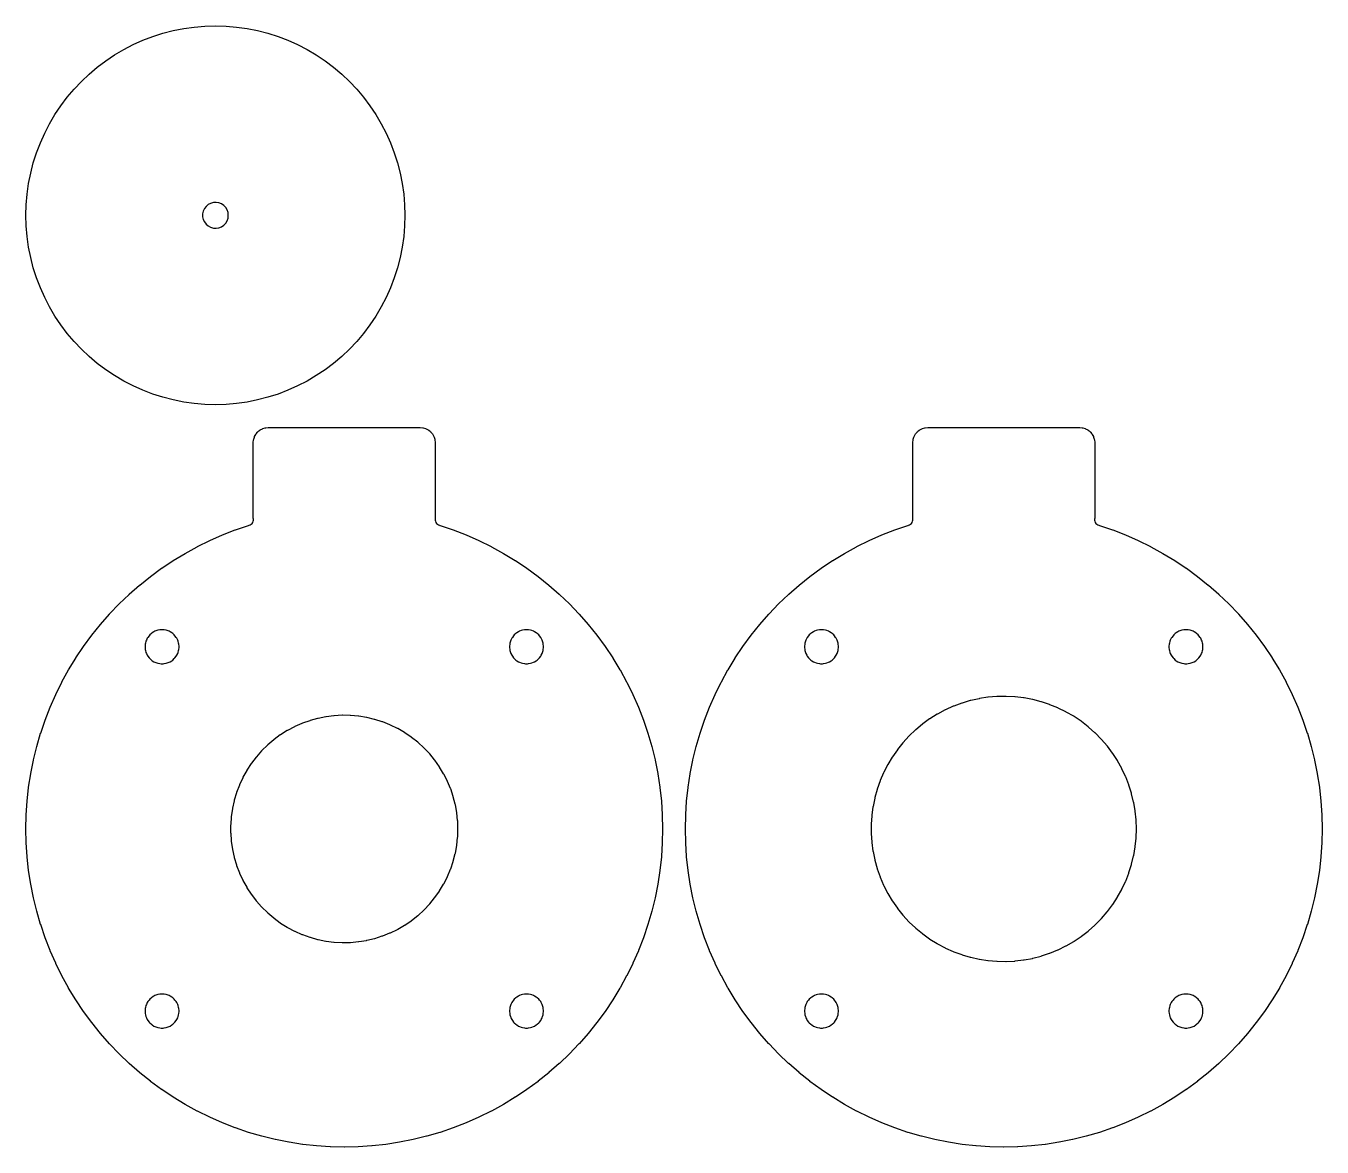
# Model space of a CAD drawing. Header units: millimetres. Extents: x 0 to 258, y 0 to 246.
# Drawn here: x 0 to 171, y 98 to 246 of the extents above; entities that cross this region are included whole.
import ezdxf

# ---------------------------------------------------------------- set-up
doc = ezdxf.new("R2010")
doc.units = ezdxf.units.MM
doc.layers.add('CUT', color=1, linetype='Continuous')

msp = doc.modelspace()

# ---------------------------------------------------------------- linework, layer by layer
at = {"layer": 'CUT'}
for points in [[(49.9607, 219.5979), (49.8428, 218.2005), (49.6468, 216.812), (49.3732, 215.4366), (49.0229, 214.0787), (48.5971, 212.7426), (48.097, 211.4325), (47.5242, 210.1525), (46.8806, 208.9066), (46.1681, 207.6988), (45.389, 206.5328), (44.5458, 205.4124), (43.6411, 204.341), (42.6777, 203.3219), (41.6587, 202.3586), (40.5872, 201.4538), (39.4668, 200.6106), (38.3008, 199.8315), (37.093, 199.119), (35.8471, 198.4754), (34.5671, 197.9026), (33.257, 197.4025), (31.9209, 196.9767), (30.563, 196.6264), (29.1877, 196.3528), (27.7991, 196.1568), (26.4018, 196.0389), (25, 195.9996), (23.5982, 196.0389), (22.2009, 196.1568), (20.8123, 196.3528), (19.437, 196.6264), (18.0791, 196.9767), (16.743, 197.4025), (15.4329, 197.9026), (14.1529, 198.4754), (12.907, 199.119), (11.6992, 199.8315), (10.5332, 200.6106), (9.4128, 201.4538), (8.3413, 202.3586), (7.3223, 203.3219), (6.3589, 204.341), (5.4542, 205.4124), (4.611, 206.5328), (3.8319, 207.6988), (3.1194, 208.9066), (2.4758, 210.1525), (1.903, 211.4325), (1.4029, 212.7426), (0.9771, 214.0787), (0.6268, 215.4366), (0.3532, 216.812), (0.1572, 218.2005), (0.0393, 219.5979), (0, 220.9996), (0.0393, 222.4014), (0.1572, 223.7987), (0.3532, 225.1873), (0.6268, 226.5626), (0.9771, 227.9205), (1.4029, 229.2566), (1.903, 230.5667), (2.4758, 231.8467), (3.1194, 233.0926), (3.8319, 234.3004), (4.611, 235.4664), (5.4542, 236.5869), (6.3589, 237.6583), (7.3223, 238.6773), (8.3413, 239.6407), (9.4128, 240.5454), (10.5332, 241.3886), (11.6992, 242.1677), (12.907, 242.8802), (14.1529, 243.5238), (15.4329, 244.0966), (16.743, 244.5967), (18.0791, 245.0226), (19.437, 245.3728), (20.8123, 245.6464), (22.2009, 245.8424), (23.5982, 245.9603), (25, 245.9996), (26.4018, 245.9603), (27.7991, 245.8424), (29.1877, 245.6464), (30.563, 245.3728), (31.9209, 245.0226), (33.257, 244.5967), (34.5671, 244.0966), (35.8471, 243.5238), (37.093, 242.8802), (38.3008, 242.1677), (39.4668, 241.3886), (40.5872, 240.5454), (41.6587, 239.6407), (42.6777, 238.6773), (43.6411, 237.6583), (44.5458, 236.5869), (45.389, 235.4664), (46.1681, 234.3004), (46.8806, 233.0926), (47.5242, 231.8467), (48.097, 230.5667), (48.5971, 229.2566), (49.0229, 227.9205), (49.3732, 226.5626), (49.6468, 225.1873), (49.8428, 223.7987), (49.9607, 222.4014), (50, 220.9996)], [(26.6603, 221.3651), (26.5429, 221.7134), (26.3534, 222.0284), (26.1006, 222.2953), (25.7963, 222.5016), (25.4548, 222.6377), (25.092, 222.6971), (24.725, 222.6772), (24.3708, 222.5789), (24.046, 222.4067), (23.7658, 222.1687), (23.5433, 221.8761), (23.389, 221.5424), (23.31, 221.1834), (23.31, 220.8158), (23.389, 220.4568), (23.5433, 220.1232), (23.7658, 219.8305), (24.046, 219.5925), (24.3708, 219.4204), (24.725, 219.322), (25.092, 219.3021), (25.4548, 219.3616), (25.7963, 219.4976), (26.1006, 219.7039), (26.3534, 219.9708), (26.5429, 220.2858), (26.6603, 220.6342), (26.7, 220.9996)], [(29.4353, 180.0747), (29.5819, 180.1337), (29.7141, 180.2204), (29.8266, 180.3314), (29.9152, 180.4623), (29.9762, 180.6081), (30.0074, 180.7631), (30.0075, 180.9212), (30.0017, 180.9801), (29.9998, 181.0193), (29.9998, 190.98), (30.0017, 191.0192), (30.0344, 191.3507), (30.0496, 191.4274), (30.1406, 191.7274), (30.1706, 191.7996), (30.3183, 192.0761), (30.3618, 192.1411), (30.5607, 192.3835), (30.616, 192.4388), (30.8583, 192.6376), (30.9233, 192.6811), (31.1998, 192.8289), (31.2721, 192.8588), (31.572, 192.9498), (31.6487, 192.965), (31.9803, 192.9977), (32.0194, 192.9996), (51.9802, 192.9996), (52.0194, 192.9977), (52.3509, 192.965), (52.4276, 192.9498), (52.7276, 192.8588), (52.7998, 192.8289), (53.0763, 192.6811), (53.1413, 192.6376), (53.3836, 192.4388), (53.439, 192.3835), (53.6378, 192.1411), (53.6813, 192.0761), (53.829, 191.7996), (53.859, 191.7274), (53.95, 191.4274), (53.9652, 191.3507), (53.9979, 191.0192), (53.9998, 190.98), (53.9998, 181.0193), (53.9979, 180.9801), (53.9921, 180.9212), (53.9922, 180.7631), (54.0234, 180.6081), (54.0845, 180.4623), (54.173, 180.3314), (54.2855, 180.2204), (54.4177, 180.1337), (54.5644, 180.0747), (54.6211, 180.0582), (54.6377, 180.0529), (56.3564, 179.4695), (56.3728, 179.4635), (58.0644, 178.8057), (58.0805, 178.799), (59.7418, 178.0681), (59.7576, 178.0607), (61.3854, 177.2579), (61.4009, 177.2499), (62.9922, 176.3769), (63.0073, 176.3682), (64.5589, 175.4266), (64.5736, 175.4172), (66.0828, 174.4089), (66.0971, 174.3988), (67.5608, 173.3256), (67.5746, 173.315), (68.9901, 172.1789), (69.0035, 172.1677), (70.368, 170.971), (70.3809, 170.9592), (71.692, 169.7041), (71.7043, 169.6918), (72.9594, 168.3807), (72.9712, 168.3678), (74.1679, 167.0033), (74.1791, 166.9899), (75.3152, 165.5744), (75.3258, 165.5606), (76.399, 164.0969), (76.409, 164.0826), (77.4174, 162.5735), (77.4268, 162.5587), (78.3683, 161.0071), (78.3771, 160.992), (79.2501, 159.4007), (79.2581, 159.3852), (80.0609, 157.7574), (80.0683, 157.7416), (80.7992, 156.0803), (80.8059, 156.0642), (81.4637, 154.3726), (81.4697, 154.3562), (82.0531, 152.6375), (82.0584, 152.6209), (82.5663, 150.8784), (82.5708, 150.8615), (83.0022, 149.0986), (83.0059, 149.0815), (83.36, 147.3014), (83.3631, 147.2842), (83.6392, 145.4903), (83.6414, 145.473), (83.839, 143.6688), (83.8406, 143.6515), (83.9593, 141.8403), (83.96, 141.8229), (83.9996, 140.0083), (83.9996, 139.9909), (83.96, 138.1763), (83.9593, 138.1589), (83.8406, 136.3478), (83.839, 136.3304), (83.6414, 134.5262), (83.6392, 134.5089), (83.3631, 132.715), (83.36, 132.6978), (83.0059, 130.9177), (83.0022, 130.9007), (82.5708, 129.1377), (82.5663, 129.1208), (82.0584, 127.3784), (82.0531, 127.3617), (81.4697, 125.643), (81.4637, 125.6266), (80.8059, 123.935), (80.7992, 123.9189), (80.0683, 122.2576), (80.0609, 122.2418), (79.2581, 120.614), (79.2501, 120.5985), (78.3771, 119.0073), (78.3683, 118.9922), (77.4268, 117.4405), (77.4174, 117.4258), (76.409, 115.9167), (76.399, 115.9024), (75.3258, 114.4387), (75.3152, 114.4248), (74.1791, 113.0093), (74.1679, 112.996), (72.9712, 111.6314), (72.9594, 111.6185), (71.7043, 110.3074), (71.692, 110.2951), (70.3809, 109.04), (70.368, 109.0282), (69.0035, 107.8315), (68.9901, 107.8203), (67.5746, 106.6842), (67.5608, 106.6736), (66.0971, 105.6004), (66.0828, 105.5904), (64.5736, 104.582), (64.5589, 104.5727), (63.0073, 103.6311), (62.9922, 103.6224), (61.4009, 102.7494), (61.3854, 102.7413), (59.7576, 101.9386), (59.7418, 101.9312), (58.0805, 101.2002), (58.0644, 101.1935), (56.3728, 100.5357), (56.3564, 100.5297), (54.6377, 99.9463), (54.6211, 99.9411), (52.8786, 99.4332), (52.8617, 99.4287), (51.0988, 98.9973), (51.0817, 98.9935), (49.3016, 98.6394), (49.2844, 98.6364), (47.4905, 98.3603), (47.4732, 98.358), (45.669, 98.1604), (45.6516, 98.1589), (43.8405, 98.0402), (43.8231, 98.0394), (42.0085, 97.9998), (41.9911, 97.9998), (40.1765, 98.0394), (40.1591, 98.0402), (38.348, 98.1589), (38.3306, 98.1604), (36.5264, 98.358), (36.5091, 98.3603), (34.7152, 98.6364), (34.698, 98.6394), (32.9179, 98.9935), (32.9009, 98.9973), (31.1379, 99.4287), (31.121, 99.4332), (29.3785, 99.9411), (29.3619, 99.9463), (27.6432, 100.5297), (27.6268, 100.5357), (25.9352, 101.1935), (25.9191, 101.2002), (24.2578, 101.9312), (24.242, 101.9386), (22.6142, 102.7413), (22.5987, 102.7494), (21.0075, 103.6224), (20.9923, 103.6311), (19.4407, 104.5727), (19.426, 104.582), (17.9169, 105.5904), (17.9026, 105.6004), (16.4389, 106.6736), (16.425, 106.6842), (15.0095, 107.8203), (14.9962, 107.8315), (13.6316, 109.0282), (13.6187, 109.04), (12.3076, 110.2951), (12.2953, 110.3074), (11.0402, 111.6185), (11.0284, 111.6314), (9.8317, 112.996), (9.8205, 113.0093), (8.6844, 114.4248), (8.6738, 114.4387), (7.6006, 115.9024), (7.5906, 115.9167), (6.5822, 117.4258), (6.5728, 117.4405), (5.6313, 118.9922), (5.6225, 119.0073), (4.7496, 120.5985), (4.7415, 120.614), (3.9387, 122.2418), (3.9314, 122.2576), (3.2004, 123.9189), (3.1937, 123.935), (2.5359, 125.6266), (2.5299, 125.643), (1.9465, 127.3617), (1.9413, 127.3784), (1.4334, 129.1208), (1.4289, 129.1377), (0.9975, 130.9007), (0.9937, 130.9177), (0.6396, 132.6978), (0.6366, 132.715), (0.3605, 134.5089), (0.3582, 134.5262), (0.1606, 136.3304), (0.1591, 136.3478), (0.0404, 138.1589), (0.0396, 138.1763), (0, 139.9909), (0, 140.0083), (0.0396, 141.8229), (0.0404, 141.8403), (0.1591, 143.6515), (0.1606, 143.6688), (0.3582, 145.473), (0.3605, 145.4903), (0.6366, 147.2842), (0.6396, 147.3014), (0.9937, 149.0815), (0.9975, 149.0986), (1.4289, 150.8615), (1.4334, 150.8784), (1.9413, 152.6209), (1.9465, 152.6375), (2.5299, 154.3562), (2.5359, 154.3726), (3.1937, 156.0642), (3.2004, 156.0803), (3.9314, 157.7416), (3.9387, 157.7574), (4.7415, 159.3852), (4.7496, 159.4007), (5.6225, 160.992), (5.6313, 161.0071), (6.5728, 162.5587), (6.5822, 162.5735), (7.5906, 164.0826), (7.6006, 164.0969), (8.6738, 165.5606), (8.6844, 165.5744), (9.8205, 166.9899), (9.8317, 167.0033), (11.0284, 168.3678), (11.0402, 168.3807), (12.2953, 169.6918), (12.3076, 169.7041), (13.6187, 170.9592), (13.6316, 170.971), (14.9962, 172.1677), (15.0095, 172.1789), (16.425, 173.315), (16.4389, 173.3256), (17.9026, 174.3988), (17.9169, 174.4089), (19.426, 175.4172), (19.4407, 175.4266), (20.9923, 176.3682), (21.0075, 176.3769), (22.5987, 177.2499), (22.6142, 177.2579), (24.242, 178.0607), (24.2578, 178.0681), (25.9191, 178.799), (25.9352, 178.8057), (27.6268, 179.4635), (27.6432, 179.4695), (29.3619, 180.0529), (29.3785, 180.0582)], [(116.4349, 180.0747), (116.5815, 180.1337), (116.7137, 180.2204), (116.8262, 180.3314), (116.9148, 180.4623), (116.9758, 180.6081), (117.007, 180.7631), (117.0072, 180.9212), (117.0014, 180.9801), (116.9994, 181.0193), (116.9994, 190.98), (117.0014, 191.0192), (117.034, 191.3507), (117.0493, 191.4274), (117.1403, 191.7274), (117.1702, 191.7996), (117.318, 192.0761), (117.3614, 192.1411), (117.5603, 192.3835), (117.6156, 192.4388), (117.8579, 192.6376), (117.9229, 192.6811), (118.1994, 192.8289), (118.2717, 192.8588), (118.5716, 192.9498), (118.6484, 192.965), (118.9799, 192.9977), (119.0191, 192.9996), (138.9798, 192.9996), (139.019, 192.9977), (139.3505, 192.965), (139.4272, 192.9498), (139.7272, 192.8588), (139.7995, 192.8289), (140.0759, 192.6811), (140.1409, 192.6376), (140.3833, 192.4388), (140.4386, 192.3835), (140.6374, 192.1411), (140.6809, 192.0761), (140.8287, 191.7996), (140.8586, 191.7274), (140.9496, 191.4274), (140.9649, 191.3507), (140.9975, 191.0192), (140.9994, 190.98), (140.9994, 181.0193), (140.9975, 180.9801), (140.9917, 180.9212), (140.9918, 180.7631), (141.023, 180.6081), (141.0841, 180.4623), (141.1726, 180.3314), (141.2852, 180.2204), (141.4173, 180.1337), (141.564, 180.0747), (141.6207, 180.0582), (141.6373, 180.0529), (143.356, 179.4695), (143.3724, 179.4635), (145.064, 178.8057), (145.0801, 178.799), (146.7414, 178.0681), (146.7572, 178.0607), (148.385, 177.2579), (148.4005, 177.2499), (149.9918, 176.3769), (150.0069, 176.3682), (151.5586, 175.4266), (151.5733, 175.4172), (153.0824, 174.4089), (153.0967, 174.3988), (154.5604, 173.3256), (154.5742, 173.315), (155.9897, 172.1789), (156.0031, 172.1677), (157.3677, 170.971), (157.3805, 170.9592), (158.6916, 169.7041), (158.7039, 169.6918), (159.959, 168.3807), (159.9708, 168.3678), (161.1675, 167.0033), (161.1788, 166.9899), (162.3148, 165.5744), (162.3254, 165.5606), (163.3987, 164.0969), (163.4087, 164.0826), (164.417, 162.5735), (164.4264, 162.5587), (165.368, 161.0071), (165.3767, 160.992), (166.2497, 159.4007), (166.2577, 159.3852), (167.0605, 157.7574), (167.0679, 157.7416), (167.7989, 156.0803), (167.8055, 156.0642), (168.4634, 154.3726), (168.4693, 154.3562), (169.0527, 152.6375), (169.058, 152.6209), (169.5659, 150.8784), (169.5704, 150.8615), (170.0018, 149.0986), (170.0056, 149.0815), (170.3597, 147.3014), (170.3627, 147.2842), (170.6388, 145.4903), (170.6411, 145.473), (170.8387, 143.6688), (170.8402, 143.6515), (170.9589, 141.8403), (170.9596, 141.8229), (170.9992, 140.0083), (170.9992, 139.9909), (170.9596, 138.1763), (170.9589, 138.1589), (170.8402, 136.3478), (170.8387, 136.3304), (170.6411, 134.5262), (170.6388, 134.5089), (170.3627, 132.715), (170.3597, 132.6978), (170.0056, 130.9177), (170.0018, 130.9007), (169.5704, 129.1377), (169.5659, 129.1208), (169.058, 127.3784), (169.0527, 127.3617), (168.4693, 125.643), (168.4634, 125.6266), (167.8055, 123.935), (167.7989, 123.9189), (167.0679, 122.2576), (167.0605, 122.2418), (166.2577, 120.614), (166.2497, 120.5985), (165.3767, 119.0073), (165.368, 118.9922), (164.4264, 117.4405), (164.417, 117.4258), (163.4087, 115.9167), (163.3987, 115.9024), (162.3254, 114.4387), (162.3148, 114.4248), (161.1788, 113.0093), (161.1675, 112.996), (159.9708, 111.6314), (159.959, 111.6185), (158.7039, 110.3074), (158.6916, 110.2951), (157.3805, 109.04), (157.3677, 109.0282), (156.0031, 107.8315), (155.9897, 107.8203), (154.5742, 106.6842), (154.5604, 106.6736), (153.0967, 105.6004), (153.0824, 105.5904), (151.5733, 104.582), (151.5586, 104.5727), (150.0069, 103.6311), (149.9918, 103.6224), (148.4005, 102.7494), (148.385, 102.7413), (146.7572, 101.9386), (146.7414, 101.9312), (145.0801, 101.2002), (145.064, 101.1935), (143.3724, 100.5357), (143.356, 100.5297), (141.6373, 99.9463), (141.6207, 99.9411), (139.8782, 99.4332), (139.8614, 99.4287), (138.0984, 98.9973), (138.0813, 98.9935), (136.3012, 98.6394), (136.284, 98.6364), (134.4902, 98.3603), (134.4729, 98.358), (132.6686, 98.1604), (132.6513, 98.1589), (130.8402, 98.0402), (130.8227, 98.0394), (129.0082, 97.9998), (128.9907, 97.9998), (127.1761, 98.0394), (127.1587, 98.0402), (125.3476, 98.1589), (125.3302, 98.1604), (123.526, 98.358), (123.5087, 98.3603), (121.7148, 98.6364), (121.6976, 98.6394), (119.9175, 98.9935), (119.9005, 98.9973), (118.1375, 99.4287), (118.1207, 99.4332), (116.3782, 99.9411), (116.3615, 99.9463), (114.6428, 100.5297), (114.6264, 100.5357), (112.9349, 101.1935), (112.9187, 101.2002), (111.2574, 101.9312), (111.2416, 101.9386), (109.6138, 102.7413), (109.5983, 102.7494), (108.0071, 103.6224), (107.992, 103.6311), (106.4403, 104.5727), (106.4256, 104.582), (104.9165, 105.5904), (104.9022, 105.6004), (103.4385, 106.6736), (103.4246, 106.6842), (102.0092, 107.8203), (101.9958, 107.8315), (100.6312, 109.0282), (100.6183, 109.04), (99.3072, 110.2951), (99.2949, 110.3074), (98.0398, 111.6185), (98.028, 111.6314), (96.8313, 112.996), (96.8201, 113.0093), (95.6841, 114.4248), (95.6734, 114.4387), (94.6002, 115.9024), (94.5902, 115.9167), (93.5818, 117.4258), (93.5725, 117.4405), (92.6309, 118.9922), (92.6222, 119.0073), (91.7492, 120.5985), (91.7411, 120.614), (90.9384, 122.2418), (90.931, 122.2576), (90.2, 123.9189), (90.1933, 123.935), (89.5355, 125.6266), (89.5295, 125.643), (88.9461, 127.3617), (88.9409, 127.3784), (88.433, 129.1208), (88.4285, 129.1377), (87.9971, 130.9007), (87.9933, 130.9177), (87.6392, 132.6978), (87.6362, 132.715), (87.3601, 134.5089), (87.3578, 134.5262), (87.1602, 136.3304), (87.1587, 136.3478), (87.04, 138.1589), (87.0392, 138.1763), (86.9996, 139.9909), (86.9996, 140.0083), (87.0392, 141.8229), (87.04, 141.8403), (87.1587, 143.6515), (87.1602, 143.6688), (87.3578, 145.473), (87.3601, 145.4903), (87.6362, 147.2842), (87.6392, 147.3014), (87.9933, 149.0815), (87.9971, 149.0986), (88.4285, 150.8615), (88.433, 150.8784), (88.9409, 152.6209), (88.9461, 152.6375), (89.5295, 154.3562), (89.5355, 154.3726), (90.1933, 156.0642), (90.2, 156.0803), (90.931, 157.7416), (90.9384, 157.7574), (91.7411, 159.3852), (91.7492, 159.4007), (92.6222, 160.992), (92.6309, 161.0071), (93.5725, 162.5587), (93.5818, 162.5735), (94.5902, 164.0826), (94.6002, 164.0969), (95.6734, 165.5606), (95.6841, 165.5744), (96.8201, 166.9899), (96.8313, 167.0033), (98.028, 168.3678), (98.0398, 168.3807), (99.2949, 169.6918), (99.3072, 169.7041), (100.6183, 170.9592), (100.6312, 170.971), (101.9958, 172.1677), (102.0092, 172.1789), (103.4246, 173.315), (103.4385, 173.3256), (104.9022, 174.3988), (104.9165, 174.4089), (106.4256, 175.4172), (106.4403, 175.4266), (107.992, 176.3682), (108.0071, 176.3769), (109.5983, 177.2499), (109.6138, 177.2579), (111.2416, 178.0607), (111.2574, 178.0681), (112.9187, 178.799), (112.9349, 178.8057), (114.6264, 179.4635), (114.6428, 179.4695), (116.3615, 180.0529), (116.3782, 180.0582)], [(19.9042, 165.1594), (19.8265, 165.2849), (19.6656, 165.4979), (19.5662, 165.607), (19.3689, 165.7868), (19.2511, 165.8758), (19.0241, 166.0163), (18.892, 166.0821), (18.643, 166.1786), (18.5011, 166.219), (18.2387, 166.268), (18.0917, 166.2817), (17.8247, 166.2817), (17.6777, 166.268), (17.4153, 166.219), (17.2733, 166.1786), (17.0244, 166.0821), (16.8922, 166.0163), (16.6653, 165.8758), (16.5475, 165.7868), (16.3502, 165.607), (16.2507, 165.4979), (16.0899, 165.2849), (16.0121, 165.1594), (15.8932, 164.9204), (15.8398, 164.7827), (15.7668, 164.526), (15.7396, 164.3809), (15.715, 164.1151), (15.715, 163.9674), (15.7396, 163.7016), (15.7668, 163.5565), (15.8398, 163.2998), (15.8932, 163.1621), (16.0121, 162.9231), (16.0899, 162.7976), (16.2507, 162.5846), (16.3502, 162.4755), (16.5475, 162.2957), (16.6653, 162.2067), (16.8922, 162.0662), (17.0244, 162.0004), (17.2733, 161.9039), (17.4153, 161.8635), (17.6777, 161.8145), (17.8247, 161.8008), (18.0917, 161.8008), (18.2387, 161.8145), (18.5011, 161.8635), (18.643, 161.9039), (18.892, 162.0004), (19.0241, 162.0662), (19.2511, 162.2067), (19.3689, 162.2957), (19.5662, 162.4755), (19.6656, 162.5846), (19.8265, 162.7976), (19.9042, 162.9231), (20.0232, 163.1621), (20.0765, 163.2998), (20.1496, 163.5565), (20.1767, 163.7016), (20.2013, 163.9674), (20.2013, 164.1151), (20.1767, 164.3809), (20.1496, 164.526), (20.0765, 164.7827), (20.0232, 164.9204)], [(67.7489, 165.4979), (67.6494, 165.607), (67.4522, 165.7868), (67.3343, 165.8758), (67.1074, 166.0163), (66.9752, 166.0821), (66.7263, 166.1786), (66.5843, 166.219), (66.3219, 166.268), (66.1749, 166.2817), (65.908, 166.2817), (65.761, 166.268), (65.4986, 166.219), (65.3566, 166.1786), (65.1077, 166.0821), (64.9755, 166.0163), (64.7485, 165.8758), (64.6307, 165.7868), (64.4335, 165.607), (64.334, 165.4979), (64.1731, 165.2849), (64.0954, 165.1594), (63.9764, 164.9204), (63.9231, 164.7827), (63.85, 164.526), (63.8229, 164.3809), (63.7983, 164.1151), (63.7983, 163.9674), (63.8229, 163.7016), (63.85, 163.5565), (63.9231, 163.2998), (63.9764, 163.1621), (64.0954, 162.9231), (64.1731, 162.7976), (64.334, 162.5846), (64.4335, 162.4755), (64.6307, 162.2957), (64.7485, 162.2067), (64.9755, 162.0662), (65.1077, 162.0004), (65.3566, 161.9039), (65.4986, 161.8635), (65.761, 161.8145), (65.908, 161.8008), (66.1749, 161.8008), (66.3219, 161.8145), (66.5843, 161.8635), (66.7263, 161.9039), (66.9752, 162.0004), (67.1074, 162.0662), (67.3343, 162.2067), (67.4522, 162.2957), (67.6494, 162.4755), (67.7489, 162.5846), (67.9098, 162.7976), (67.9875, 162.9231), (68.1065, 163.1621), (68.1598, 163.2998), (68.2328, 163.5565), (68.26, 163.7016), (68.2846, 163.9674), (68.2846, 164.1151), (68.26, 164.3809), (68.2328, 164.526), (68.1598, 164.7827), (68.1065, 164.9204), (67.9875, 165.1594), (67.9098, 165.2849)], [(106.9038, 165.1594), (106.8261, 165.2849), (106.6652, 165.4979), (106.5658, 165.607), (106.3685, 165.7868), (106.2507, 165.8758), (106.0237, 166.0163), (105.8916, 166.0821), (105.6427, 166.1786), (105.5007, 166.219), (105.2383, 166.268), (105.0913, 166.2817), (104.8243, 166.2817), (104.6773, 166.268), (104.4149, 166.219), (104.2729, 166.1786), (104.024, 166.0821), (103.8919, 166.0163), (103.6649, 165.8758), (103.5471, 165.7868), (103.3498, 165.607), (103.2504, 165.4979), (103.0895, 165.2849), (103.0118, 165.1594), (102.8928, 164.9204), (102.8394, 164.7827), (102.7664, 164.526), (102.7393, 164.3809), (102.7146, 164.1151), (102.7146, 163.9674), (102.7393, 163.7016), (102.7664, 163.5565), (102.8394, 163.2998), (102.8928, 163.1621), (103.0118, 162.9231), (103.0895, 162.7976), (103.2504, 162.5846), (103.3498, 162.4755), (103.5471, 162.2957), (103.6649, 162.2067), (103.8919, 162.0662), (104.024, 162.0004), (104.2729, 161.9039), (104.4149, 161.8635), (104.6773, 161.8145), (104.8243, 161.8008), (105.0913, 161.8008), (105.2383, 161.8145), (105.5007, 161.8635), (105.6427, 161.9039), (105.8916, 162.0004), (106.0237, 162.0662), (106.2507, 162.2067), (106.3685, 162.2957), (106.5658, 162.4755), (106.6652, 162.5846), (106.8261, 162.7976), (106.9038, 162.9231), (107.0228, 163.1621), (107.0761, 163.2998), (107.1492, 163.5565), (107.1763, 163.7016), (107.201, 163.9674), (107.201, 164.1151), (107.1763, 164.3809), (107.1492, 164.526), (107.0761, 164.7827), (107.0228, 164.9204)], [(154.7485, 165.4979), (154.649, 165.607), (154.4518, 165.7868), (154.334, 165.8758), (154.107, 166.0163), (153.9748, 166.0821), (153.7259, 166.1786), (153.5839, 166.219), (153.3215, 166.268), (153.1745, 166.2817), (152.9076, 166.2817), (152.7606, 166.268), (152.4982, 166.219), (152.3562, 166.1786), (152.1073, 166.0821), (151.9751, 166.0163), (151.7482, 165.8758), (151.6303, 165.7868), (151.4331, 165.607), (151.3336, 165.4979), (151.1727, 165.2849), (151.095, 165.1594), (150.976, 164.9204), (150.9227, 164.7827), (150.8497, 164.526), (150.8225, 164.3809), (150.7979, 164.1151), (150.7979, 163.9674), (150.8225, 163.7016), (150.8497, 163.5565), (150.9227, 163.2998), (150.976, 163.1621), (151.095, 162.9231), (151.1727, 162.7976), (151.3336, 162.5846), (151.4331, 162.4755), (151.6303, 162.2957), (151.7482, 162.2067), (151.9751, 162.0662), (152.1073, 162.0004), (152.3562, 161.9039), (152.4982, 161.8635), (152.7606, 161.8145), (152.9076, 161.8008), (153.1745, 161.8008), (153.3215, 161.8145), (153.5839, 161.8635), (153.7259, 161.9039), (153.9748, 162.0004), (154.107, 162.0662), (154.334, 162.2067), (154.4518, 162.2957), (154.649, 162.4755), (154.7485, 162.5846), (154.9094, 162.7976), (154.9871, 162.9231), (155.1061, 163.1621), (155.1594, 163.2998), (155.2325, 163.5565), (155.2596, 163.7016), (155.2842, 163.9674), (155.2842, 164.1151), (155.2596, 164.3809), (155.2325, 164.526), (155.1594, 164.7827), (155.1061, 164.9204), (154.9871, 165.1594), (154.9094, 165.2849)], [(145.5185, 145.7736), (145.5006, 145.8246), (145.091, 146.8757), (145.0697, 146.9253), (144.5901, 147.9463), (144.5655, 147.9944), (144.018, 148.9807), (143.9902, 149.027), (143.3775, 149.9741), (143.3466, 150.0185), (142.6713, 150.922), (142.6375, 150.9642), (141.9027, 151.8201), (141.8662, 151.8599), (141.0753, 152.6642), (141.0361, 152.7014), (140.1928, 153.4506), (140.1512, 153.4851), (139.2592, 154.1755), (139.2153, 154.2072), (138.2787, 154.8358), (138.2329, 154.8644), (137.256, 155.4284), (137.2083, 155.4538), (136.1956, 155.9506), (136.1463, 155.9728), (135.1023, 156.4), (135.0516, 156.4188), (133.9812, 156.7746), (133.9294, 156.7899), (132.8373, 157.0727), (132.7846, 157.0844), (131.676, 157.2928), (131.6226, 157.301), (130.5024, 157.4341), (130.4486, 157.4386), (129.322, 157.4958), (129.268, 157.4967), (128.1401, 157.4776), (128.0861, 157.4749), (126.9621, 157.3797), (126.9085, 157.3734), (125.7934, 157.2025), (125.7403, 157.1926), (124.6394, 156.9469), (124.5871, 156.9333), (123.5052, 156.6138), (123.454, 156.5968), (122.3962, 156.205), (122.3461, 156.1846), (121.3172, 155.7223), (121.2687, 155.6985), (120.2733, 155.1678), (120.2265, 155.1408), (119.2692, 154.5441), (119.2243, 154.514), (118.3095, 153.854), (118.2668, 153.8209), (117.3986, 153.1007), (117.3582, 153.0648), (116.5406, 152.2877), (116.5027, 152.2491), (115.7395, 151.4185), (115.7043, 151.3775), (114.9988, 150.4973), (114.9665, 150.454), (114.3221, 149.5282), (114.2927, 149.4828), (113.7123, 148.5156), (113.686, 148.4683), (113.1722, 147.4641), (113.1493, 147.4152), (112.7044, 146.3786), (112.6848, 146.3283), (112.311, 145.264), (112.2948, 145.2124), (111.9936, 144.1253), (111.981, 144.0728), (111.7539, 142.9679), (111.7448, 142.9146), (111.5929, 141.7969), (111.5874, 141.7431), (111.5112, 140.6176), (111.5094, 140.5636), (111.5094, 139.4356), (111.5112, 139.3816), (111.5874, 138.2561), (111.5929, 138.2024), (111.7448, 137.0846), (111.7539, 137.0314), (111.981, 135.9264), (111.9936, 135.8739), (112.2948, 134.7868), (112.311, 134.7353), (112.6848, 133.671), (112.7044, 133.6206), (113.1493, 132.584), (113.1722, 132.5351), (113.686, 131.5309), (113.7123, 131.4837), (114.2927, 130.5164), (114.3221, 130.4711), (114.9665, 129.5452), (114.9988, 129.5019), (115.7043, 128.6217), (115.7395, 128.5807), (116.5027, 127.7501), (116.5406, 127.7116), (117.3582, 126.9344), (117.3986, 126.8985), (118.2668, 126.1783), (118.3095, 126.1452), (119.2243, 125.4853), (119.2692, 125.4552), (120.2265, 124.8585), (120.2733, 124.8315), (121.2687, 124.3008), (121.3172, 124.277), (122.3461, 123.8147), (122.3962, 123.7942), (123.454, 123.4024), (123.5052, 123.3854), (124.5871, 123.0659), (124.6394, 123.0524), (125.7403, 122.8067), (125.7934, 122.7967), (126.9085, 122.6259), (126.9621, 122.6195), (128.0861, 122.5244), (128.1401, 122.5216), (129.268, 122.5026), (129.322, 122.5035), (130.4486, 122.5606), (130.5024, 122.5652), (131.6226, 122.6982), (131.676, 122.7064), (132.7846, 122.9148), (132.8373, 122.9266), (133.9294, 123.2093), (133.9812, 123.2246), (135.0516, 123.5804), (135.1023, 123.5992), (136.1463, 124.0265), (136.1956, 124.0486), (137.2083, 124.5454), (137.256, 124.5708), (138.2329, 125.1348), (138.2787, 125.1634), (139.2153, 125.7921), (139.2592, 125.8237), (140.1512, 126.5142), (140.1928, 126.5487), (141.0361, 127.2978), (141.0753, 127.335), (141.8662, 128.1394), (141.9027, 128.1792), (142.6375, 129.0351), (142.6713, 129.0772), (143.3466, 129.9808), (143.3775, 130.0251), (143.9902, 130.9722), (144.018, 131.0185), (144.5655, 132.0048), (144.5901, 132.0529), (145.0697, 133.0739), (145.091, 133.1236), (145.5006, 134.1746), (145.5185, 134.2256), (145.8562, 135.3019), (145.8706, 135.354), (146.1349, 136.4506), (146.1457, 136.5035), (146.3354, 137.6155), (146.3426, 137.6691), (146.4568, 138.7913), (146.4604, 138.8452), (146.4985, 139.9726), (146.4985, 140.0266), (146.4604, 141.154), (146.4568, 141.2079), (146.3426, 142.3302), (146.3354, 142.3837), (146.1457, 143.4957), (146.1349, 143.5486), (145.8706, 144.6453), (145.8562, 144.6973)], [(56.0417, 145.2718), (56.0212, 145.3259), (55.6246, 146.2713), (55.6004, 146.3237), (55.1366, 147.2381), (55.1086, 147.2886), (54.58, 148.1671), (54.5484, 148.2155), (53.9579, 149.0536), (53.9229, 149.0996), (53.2734, 149.8929), (53.2352, 149.9362), (52.5301, 150.6806), (52.4889, 150.721), (51.7319, 151.4126), (51.6879, 151.45), (50.883, 152.0851), (50.8364, 152.1192), (49.9878, 152.6945), (49.9389, 152.7252), (49.051, 153.2378), (48.9999, 153.2649), (48.0773, 153.7121), (48.0245, 153.7354), (47.072, 154.1149), (47.0176, 154.1344), (46.0403, 154.4441), (45.9846, 154.4596), (44.9875, 154.698), (44.9308, 154.7094), (43.9191, 154.8753), (43.8618, 154.8826), (42.8407, 154.975), (42.783, 154.9781), (41.7579, 154.9967), (41.7001, 154.9956), (40.6764, 154.9401), (40.6188, 154.9349), (39.6017, 154.8057), (39.5447, 154.7963), (38.5396, 154.594), (38.4835, 154.5806), (37.4956, 154.3063), (37.4405, 154.2888), (36.475, 153.944), (36.4213, 153.9226), (35.4832, 153.509), (35.4312, 153.4838), (34.5253, 153.0035), (34.4753, 152.9747), (33.6065, 152.4303), (33.5587, 152.3979), (32.7314, 151.7923), (32.6861, 151.7565), (31.9046, 151.0927), (31.862, 151.0538), (31.1305, 150.3354), (31.0908, 150.2934), (30.413, 149.5241), (30.3764, 149.4794), (29.756, 148.6632), (29.7227, 148.616), (29.1627, 147.7571), (29.133, 147.7076), (28.6364, 146.8106), (28.6103, 146.7591), (28.1798, 145.8286), (28.1575, 145.7753), (27.7952, 144.8162), (27.7768, 144.7614), (27.4847, 143.7787), (27.4703, 143.7227), (27.2498, 142.7214), (27.2395, 142.6646), (27.0919, 141.65), (27.0857, 141.5926), (27.0117, 140.57), (27.0096, 140.5123), (27.0096, 139.487), (27.0117, 139.4293), (27.0857, 138.4067), (27.0919, 138.3492), (27.2395, 137.3346), (27.2498, 137.2778), (27.4703, 136.2765), (27.4847, 136.2206), (27.7768, 135.2378), (27.7952, 135.1831), (28.1575, 134.2239), (28.1798, 134.1706), (28.6103, 133.2401), (28.6364, 133.1886), (29.133, 132.2916), (29.1627, 132.2421), (29.7227, 131.3832), (29.756, 131.336), (30.3764, 130.5198), (30.413, 130.4751), (31.0908, 129.7058), (31.1305, 129.6639), (31.862, 128.9455), (31.9046, 128.9065), (32.6861, 128.2428), (32.7314, 128.207), (33.5587, 127.6014), (33.6065, 127.5689), (34.4753, 127.0246), (34.5253, 126.9957), (35.4312, 126.5155), (35.4832, 126.4903), (36.4213, 126.0766), (36.475, 126.0552), (37.4405, 125.7104), (37.4956, 125.6929), (38.4835, 125.4186), (38.5396, 125.4052), (39.5447, 125.2029), (39.6017, 125.1936), (40.6188, 125.0643), (40.6764, 125.0591), (41.7001, 125.0036), (41.7579, 125.0026), (42.783, 125.0211), (42.8407, 125.0242), (43.8618, 125.1167), (43.9191, 125.1239), (44.9308, 125.2898), (44.9875, 125.3012), (45.9846, 125.5396), (46.0403, 125.5551), (47.0176, 125.8649), (47.072, 125.8843), (48.0245, 126.2638), (48.0773, 126.2871), (48.9999, 126.7343), (49.051, 126.7614), (49.9389, 127.274), (49.9878, 127.3047), (50.8364, 127.8801), (50.883, 127.9142), (51.6879, 128.5493), (51.7319, 128.5867), (52.4889, 129.2782), (52.5301, 129.3187), (53.2352, 130.063), (53.2734, 130.1064), (53.9229, 130.8996), (53.9579, 130.9456), (54.5484, 131.7837), (54.58, 131.8321), (55.1086, 132.7106), (55.1366, 132.7611), (55.6004, 133.6755), (55.6246, 133.7279), (56.0212, 134.6734), (56.0417, 134.7274), (56.369, 135.699), (56.3855, 135.7544), (56.6419, 136.7471), (56.6543, 136.8035), (56.8384, 137.8121), (56.8467, 137.8693), (56.9576, 138.8885), (56.9618, 138.9461), (56.9988, 139.9707), (56.9988, 140.0285), (56.9618, 141.0531), (56.9576, 141.1107), (56.8467, 142.13), (56.8384, 142.1871), (56.6543, 143.1957), (56.6419, 143.2522), (56.3855, 144.2448), (56.369, 144.3002)], [(20.0765, 116.6995), (20.0232, 116.8371), (19.9042, 117.0761), (19.8265, 117.2016), (19.6656, 117.4146), (19.5662, 117.5237), (19.3689, 117.7036), (19.2511, 117.7926), (19.0241, 117.9331), (18.892, 117.9989), (18.643, 118.0953), (18.5011, 118.1357), (18.2387, 118.1848), (18.0917, 118.1984), (17.8247, 118.1984), (17.6777, 118.1848), (17.4153, 118.1357), (17.2733, 118.0953), (17.0244, 117.9989), (16.8922, 117.9331), (16.6653, 117.7926), (16.5475, 117.7036), (16.3502, 117.5237), (16.2507, 117.4146), (16.0899, 117.2016), (16.0121, 117.0761), (15.8932, 116.8371), (15.8398, 116.6995), (15.7668, 116.4427), (15.7396, 116.2976), (15.715, 116.0318), (15.715, 115.8842), (15.7396, 115.6184), (15.7668, 115.4733), (15.8398, 115.2165), (15.8932, 115.0788), (16.0121, 114.8399), (16.0899, 114.7144), (16.2507, 114.5013), (16.3502, 114.3922), (16.5475, 114.2124), (16.6653, 114.1234), (16.8922, 113.9829), (17.0244, 113.9171), (17.2733, 113.8207), (17.4153, 113.7803), (17.6777, 113.7312), (17.8247, 113.7176), (18.0917, 113.7176), (18.2387, 113.7312), (18.5011, 113.7803), (18.643, 113.8207), (18.892, 113.9171), (19.0241, 113.9829), (19.2511, 114.1234), (19.3689, 114.2124), (19.5662, 114.3922), (19.6656, 114.5013), (19.8265, 114.7144), (19.9042, 114.8399), (20.0232, 115.0788), (20.0765, 115.2165), (20.1496, 115.4733), (20.1767, 115.6184), (20.2013, 115.8842), (20.2013, 116.0318), (20.1767, 116.2976), (20.1496, 116.4427)], [(68.26, 116.2976), (68.2328, 116.4427), (68.1598, 116.6995), (68.1065, 116.8371), (67.9875, 117.0761), (67.9098, 117.2016), (67.7489, 117.4146), (67.6494, 117.5237), (67.4522, 117.7036), (67.3343, 117.7926), (67.1074, 117.9331), (66.9752, 117.9989), (66.7263, 118.0953), (66.5843, 118.1357), (66.3219, 118.1848), (66.1749, 118.1984), (65.908, 118.1984), (65.761, 118.1848), (65.4986, 118.1357), (65.3566, 118.0953), (65.1077, 117.9989), (64.9755, 117.9331), (64.7485, 117.7926), (64.6307, 117.7036), (64.4335, 117.5237), (64.334, 117.4146), (64.1731, 117.2016), (64.0954, 117.0761), (63.9764, 116.8371), (63.9231, 116.6995), (63.85, 116.4427), (63.8229, 116.2976), (63.7983, 116.0318), (63.7983, 115.8842), (63.8229, 115.6184), (63.85, 115.4733), (63.9231, 115.2165), (63.9764, 115.0788), (64.0954, 114.8399), (64.1731, 114.7144), (64.334, 114.5013), (64.4335, 114.3922), (64.6307, 114.2124), (64.7485, 114.1234), (64.9755, 113.9829), (65.1077, 113.9171), (65.3566, 113.8207), (65.4986, 113.7803), (65.761, 113.7312), (65.908, 113.7176), (66.1749, 113.7176), (66.3219, 113.7312), (66.5843, 113.7803), (66.7263, 113.8207), (66.9752, 113.9171), (67.1074, 113.9829), (67.3343, 114.1234), (67.4522, 114.2124), (67.6494, 114.3922), (67.7489, 114.5013), (67.9098, 114.7144), (67.9875, 114.8399), (68.1065, 115.0788), (68.1598, 115.2165), (68.2328, 115.4733), (68.26, 115.6184), (68.2846, 115.8842), (68.2846, 116.0318)], [(107.0761, 116.6995), (107.0228, 116.8371), (106.9038, 117.0761), (106.8261, 117.2016), (106.6652, 117.4146), (106.5658, 117.5237), (106.3685, 117.7036), (106.2507, 117.7926), (106.0237, 117.9331), (105.8916, 117.9989), (105.6427, 118.0953), (105.5007, 118.1357), (105.2383, 118.1848), (105.0913, 118.1984), (104.8243, 118.1984), (104.6773, 118.1848), (104.4149, 118.1357), (104.2729, 118.0953), (104.024, 117.9989), (103.8919, 117.9331), (103.6649, 117.7926), (103.5471, 117.7036), (103.3498, 117.5237), (103.2504, 117.4146), (103.0895, 117.2016), (103.0118, 117.0761), (102.8928, 116.8371), (102.8394, 116.6995), (102.7664, 116.4427), (102.7393, 116.2976), (102.7146, 116.0318), (102.7146, 115.8842), (102.7393, 115.6184), (102.7664, 115.4733), (102.8394, 115.2165), (102.8928, 115.0788), (103.0118, 114.8399), (103.0895, 114.7144), (103.2504, 114.5013), (103.3498, 114.3922), (103.5471, 114.2124), (103.6649, 114.1234), (103.8919, 113.9829), (104.024, 113.9171), (104.2729, 113.8207), (104.4149, 113.7803), (104.6773, 113.7312), (104.8243, 113.7176), (105.0913, 113.7176), (105.2383, 113.7312), (105.5007, 113.7803), (105.6427, 113.8207), (105.8916, 113.9171), (106.0237, 113.9829), (106.2507, 114.1234), (106.3685, 114.2124), (106.5658, 114.3922), (106.6652, 114.5013), (106.8261, 114.7144), (106.9038, 114.8399), (107.0228, 115.0788), (107.0761, 115.2165), (107.1492, 115.4733), (107.1763, 115.6184), (107.201, 115.8842), (107.201, 116.0318), (107.1763, 116.2976), (107.1492, 116.4427)], [(155.2596, 116.2976), (155.2325, 116.4427), (155.1594, 116.6995), (155.1061, 116.8371), (154.9871, 117.0761), (154.9094, 117.2016), (154.7485, 117.4146), (154.649, 117.5237), (154.4518, 117.7036), (154.334, 117.7926), (154.107, 117.9331), (153.9748, 117.9989), (153.7259, 118.0953), (153.5839, 118.1357), (153.3215, 118.1848), (153.1745, 118.1984), (152.9076, 118.1984), (152.7606, 118.1848), (152.4982, 118.1357), (152.3562, 118.0953), (152.1073, 117.9989), (151.9751, 117.9331), (151.7482, 117.7926), (151.6303, 117.7036), (151.4331, 117.5237), (151.3336, 117.4146), (151.1727, 117.2016), (151.095, 117.0761), (150.976, 116.8371), (150.9227, 116.6995), (150.8497, 116.4427), (150.8225, 116.2976), (150.7979, 116.0318), (150.7979, 115.8842), (150.8225, 115.6184), (150.8497, 115.4733), (150.9227, 115.2165), (150.976, 115.0788), (151.095, 114.8399), (151.1727, 114.7144), (151.3336, 114.5013), (151.4331, 114.3922), (151.6303, 114.2124), (151.7482, 114.1234), (151.9751, 113.9829), (152.1073, 113.9171), (152.3562, 113.8207), (152.4982, 113.7803), (152.7606, 113.7312), (152.9076, 113.7176), (153.1745, 113.7176), (153.3215, 113.7312), (153.5839, 113.7803), (153.7259, 113.8207), (153.9748, 113.9171), (154.107, 113.9829), (154.334, 114.1234), (154.4518, 114.2124), (154.649, 114.3922), (154.7485, 114.5013), (154.9094, 114.7144), (154.9871, 114.8399), (155.1061, 115.0788), (155.1594, 115.2165), (155.2325, 115.4733), (155.2596, 115.6184), (155.2842, 115.8842), (155.2842, 116.0318)]]:
    msp.add_lwpolyline(points, close=True, dxfattribs=at)

doc.saveas('drawing.dxf')
